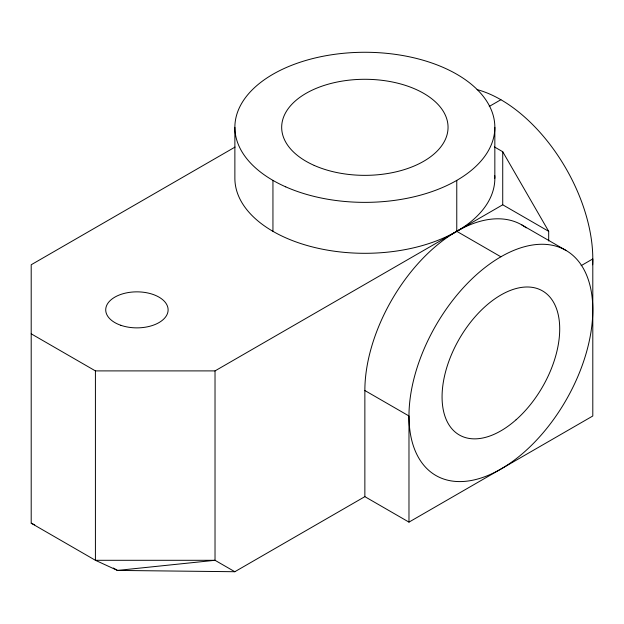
<?xml version="1.0" encoding="UTF-8"?>
<svg xmlns="http://www.w3.org/2000/svg" width="624" height="624" viewBox="0 0 624 624"><rect width="100%" height="100%" fill="white"/><g stroke="black" fill="none" stroke-linecap="round" stroke-linejoin="round"><path stroke-width="0.94" d="M235.045 147.077L31.2 264.763L31.2 523.216L95.417 560.297L117.476 570.422L234.827 571.724L364.861 496.649L408.977 522.124L592.8 415.997L592.8 258.921L581.147 265.652M489.232 106.454L500.885 99.723M31.2 333.817L95.417 370.898L215.023 370.898L502.726 204.797L548.683 231.325L548.683 240.973M31.2 523.216L34.726 524.839M494.372 146.905L502.726 151.726L548.683 231.325M521.765 224.89L565.882 250.357A129.979 75.044 -60 0 1 524.675 451.706A129.979 75.044 -60 0 1 412.105 386.716A129.979 75.044 -60 0 1 565.882 250.357M500.885 256.799L456.768 231.325L456.768 180.383M526.235 227.854A129.979 75.044 -60 0 0 424.648 256.558A129.979 75.044 -60 0 0 364.861 390.523L408.977 415.99L408.977 522.124M234.827 571.724L215.023 560.297L95.417 560.297L95.417 370.898M113.311 568.019L117.476 570.422L215.023 560.297L215.023 370.898M502.726 151.726L502.726 204.797M494.84 127.319L494.84 178.261M364.861 390.523L364.861 496.649M272.945 180.383L272.945 231.325M234.874 127.319L234.874 178.261A129.979 75.044 0 0 0 367.177 253.297A129.979 75.044 0 0 0 494.762 175.586M477.103 89.606A129.979 75.044 60 0 1 592.652 264.787M285.73 186.857A129.979 75.044 0 0 0 493.732 137.116A129.979 75.044 0 0 0 315.12 57.985A129.979 75.044 0 0 0 285.73 186.857M314.215 165.422A83.187 48.032 0 0 0 447.338 133.583A83.187 48.032 0 0 0 333.021 82.945A83.187 48.032 0 0 0 314.215 165.422M516.11 419.749A83.187 48.032 -60 0 0 542.482 290.885A83.187 48.032 -60 0 0 444.07 378.152A83.187 48.032 -60 0 0 516.11 419.749M120.869 325.307A31.192 18.01 0 0 0 168.106 310.167A31.192 18.01 0 0 0 121.774 294.115A31.192 18.01 0 0 0 120.869 325.307"/></g></svg>
